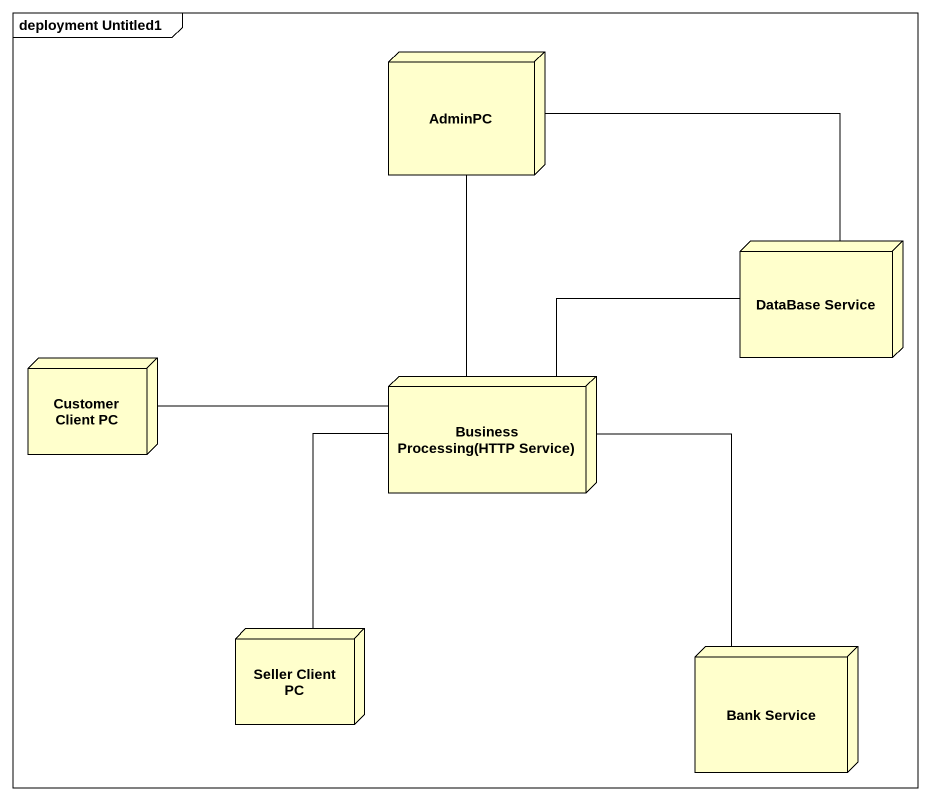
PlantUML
@startuml
mainframe deployment Untitled1
node AdminPC
node "DataBase Service" as DataBase_Service
node "Customer Client PC" as Customer_Client_PC
node "Business Processing(HTTP Service)" as Business_Processing_HTTP
node "Seller Client PC" as Seller_Client_PC
node "Bank Service" as Bank_Service
AdminPC -right- DataBase_Service
AdminPC -- Business_Processing_HTTP
DataBase_Service -left- Business_Processing_HTTP
Customer_Client_PC -right- Business_Processing_HTTP
Business_Processing_HTTP -- Seller_Client_PC
Business_Processing_HTTP -- Bank_Service
@enduml
